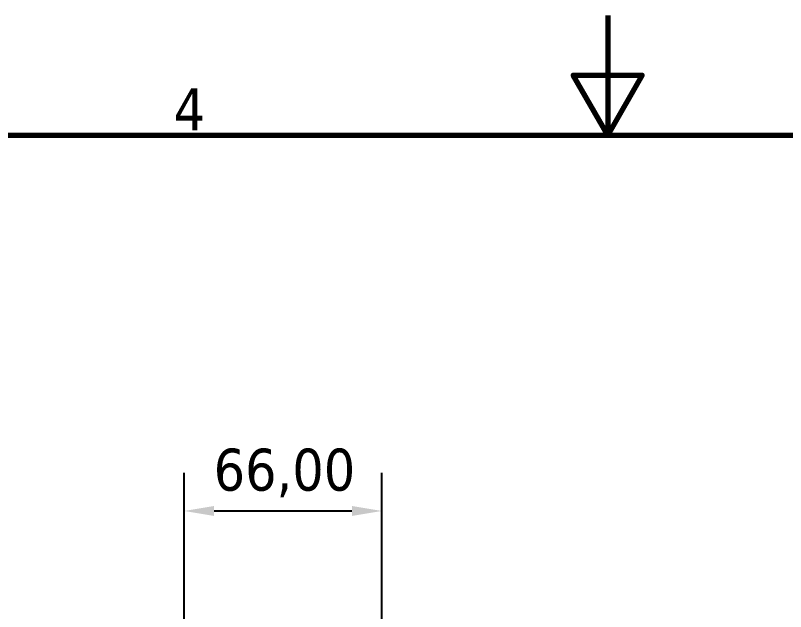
# Model space of a CAD drawing. Header units: millimetres. Extents: x -945 to 1680, y -1981 to 1188.
# Drawn here: x 642.3 to 899.4, y 988.9 to 1188 of the extents above; entities that cross this region are included whole.
import ezdxf

# ---------------------------------------------------------------- set-up
doc = ezdxf.new("R2010")
doc.units = ezdxf.units.MM
doc.header["$LTSCALE"] = 4
doc.layers.add('Border (ISO)', color=7, linetype='Continuous', lineweight=70)
doc.layers.add('Dimension (ISO)', color=7, linetype='Continuous', lineweight=25)
doc.styles.add('Note Text (ISO)', font='tahoma.ttf')
doc.dimstyles.new('Default (ISO)', dxfattribs={"dimscale": 4, "dimtxt": 3.5, "dimasz": 2.5, "dimexe": 3.175, "dimexo": 0, "dimgap": 0.762, "dimtad": 1, "dimrnd": 1e-08, "dimzin": 0, "dimtxsty": 'Note Text (ISO)', "dimcen": 0.09, "dimdle": 10, "dimclrd": 256, "dimclre": 256, "dimclrt": 256, "dimazin": 0, "dimtfac": 1.001486, "dimtmove": 0, "dimatfit": 3, "dimfxl": 1, "dimtolj": 1, "dimtzin": 0, "dimlwd": -1, "dimlwe": -1, "dimarcsym": 0})

# ---------------------------------------------------------------- blocks, each defined once
blk = doc.blocks.new('Borders Default Border')
at = {"layer": 'Border (ISO)', "flags": 128}
for points in [[(210, 297), (210, 287), (207.113, 292), (212.887, 292), (210, 287)], [(10, 10), (10, 287), (410, 287), (410, 10), (10, 10)]]:
    blk.add_lwpolyline(points, dxfattribs=at)
at = {"layer": 'Border (ISO)', "insert": (173.779, 287.4), "char_height": 3.5, "attachment_point": 7, "style": 'Note Text (ISO)'}
blk.add_mtext('4', dxfattribs=at)
blk = doc.blocks.new('*D14')
at = {"layer": 'Defpoints', "color": 0, "transparency": 16777216}
for p in [(764.6, 1022.51), (698.6, 928.28), (764.6, 928.28)]:
    blk.add_point(p, dxfattribs=at)
at = {"layer": 'Dimension (ISO)', "transparency": 16777216}
for p, q in [((698.6, 928.28), (698.6, 1035.21)), ((764.6, 928.28), (764.6, 1035.21)), ((708.6, 1022.51), (754.6, 1022.51))]:
    blk.add_line(p, q, dxfattribs=at)
for points in [[(708.6, 1024.18), (708.6, 1020.84), (698.6, 1022.51)], [(754.6, 1024.18), (754.6, 1020.84), (764.6, 1022.51)]]:
    blk.add_solid(points, dxfattribs=at)
at = {"layer": 'Dimension (ISO)', "transparency": 16777216, "insert": (708.45, 1043.32), "char_height": 14, "attachment_point": 1, "style": 'Note Text (ISO)'}
blk.add_mtext('\\A1;66,00', dxfattribs=at)

msp = doc.modelspace()

# ---------------------------------------------------------------- block references
at = {"xscale": 4, "yscale": 4, "zscale": 4}
msp.add_blockref('Borders Default Border', (0, 0), dxfattribs=at)

# ---------------------------------------------------------------- dimensions: what is measured, and where the dimension line sits
at = {"layer": 'Dimension (ISO)'}
dim = msp.add_linear_dim(base=(764.603, 1022.511), p1=(698.603, 928.283), p2=(764.603, 928.283), dimstyle='Default (ISO)', override={"dimgap": 0.762, "dimdec": 2, "dimtol": 0, "dimlim": 0, "dimtp": 0, "dimtm": 0, "dimtdec": 2, "dimtofl": 0, "dimatfit": 1}, dxfattribs=at)
dim.commit()
dim.dimension.update_dxf_attribs({"geometry": '*D14', "text_midpoint": (731.603, 1022.511), "dimtype": 160})

doc.saveas('drawing.dxf')
